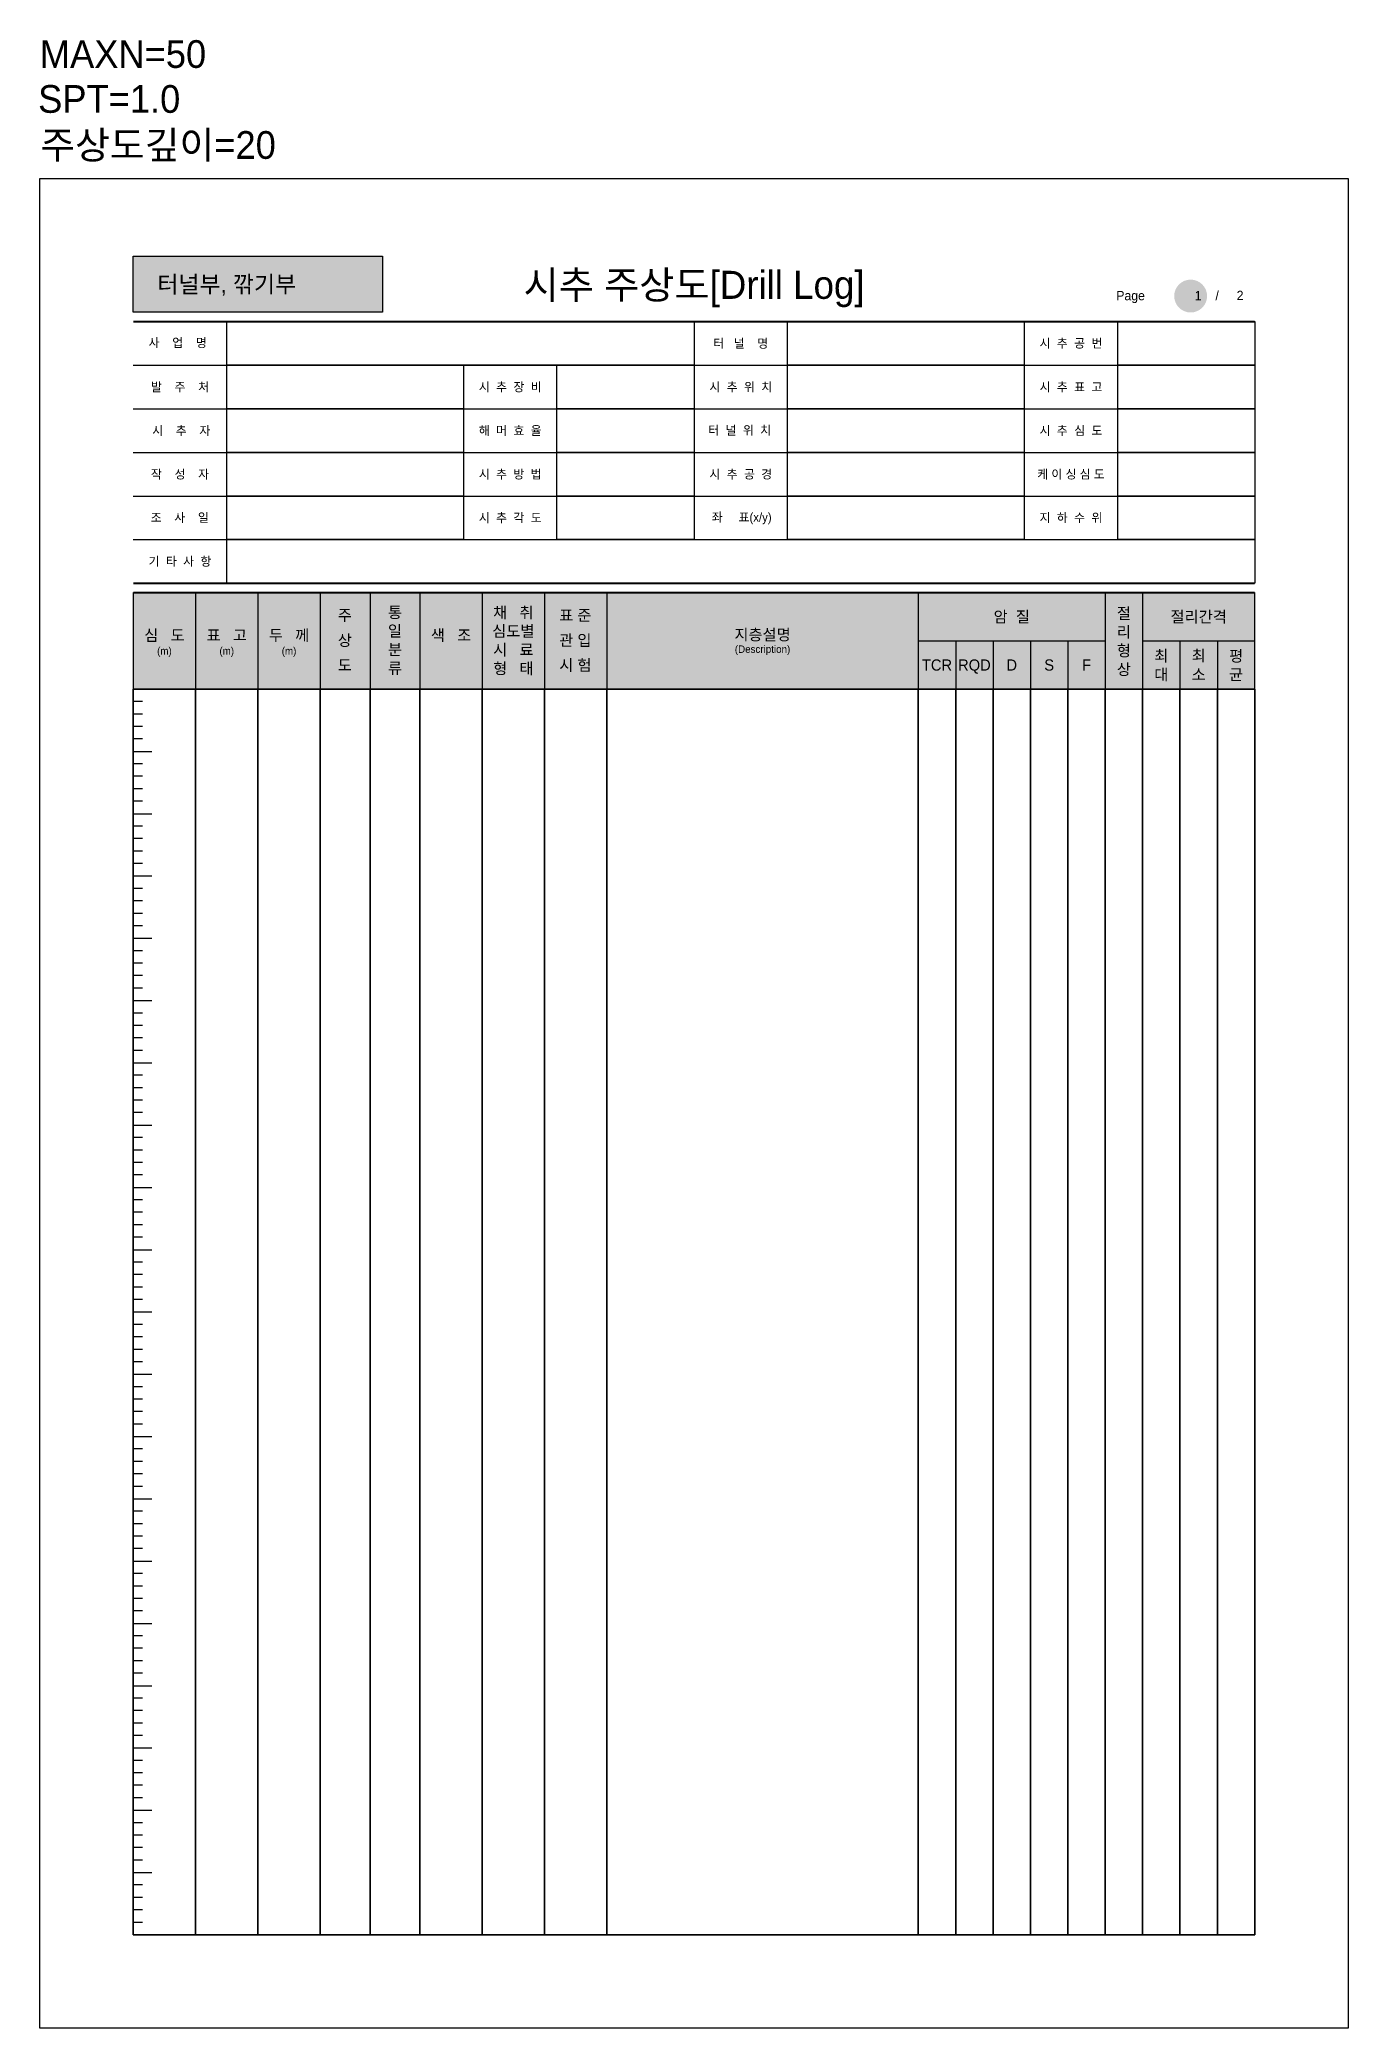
# Model space of a CAD drawing. Header units: metres. Extents: x 0 to 210, y 0 to 319.
import ezdxf
from ezdxf.enums import TextEntityAlignment as Align

# ---------------------------------------------------------------- set-up
doc = ezdxf.new("R2010")
doc.units = ezdxf.units.M
for name, color, linetype in [('#D', 2, 'Continuous'), ('#F', 2, 'Continuous'), ('#RQD', 2, 'Continuous'), ('#S', 2, 'Continuous'), ('#TCR', 2, 'Continuous'), ('#기타사항', 6, 'Continuous'), ('#두께', 3, 'Continuous'), ('#발주처', 6, 'Continuous'), ('#변수', 7, 'Continuous'), ('#사업명', 6, 'Continuous'), ('#색조', 2, 'Continuous'), ('#시료형태', 2, 'Continuous'), ('#시추각도', 6, 'Continuous'), ('#시추공경', 6, 'Continuous'), ('#시추공번', 6, 'Continuous'), ('#시추방법', 6, 'Continuous'), ('#시추심도', 6, 'Continuous'), ('#시추위치', 6, 'Continuous'), ('#시추자', 6, 'Continuous'), ('#시추장비', 6, 'Continuous'), ('#시추표고', 6, 'Continuous'), ('#심도', 3, 'Continuous'), ('#심도표고두께', 2, 'Continuous'), ('#영역', 2, 'Continuous'), ('#작성자', 6, 'Continuous'), ('#전체영역', 6, 'Continuous'), ('#전체페이지', 3, 'Continuous'), ('#절리형상', 2, 'Continuous'), ('#조사일', 6, 'Continuous'), ('#좌표', 6, 'Continuous'), ('#주상도', 2, 'Continuous'), ('#지층설명', 2, 'Continuous'), ('#지하수위', 6, 'Continuous'), ('#최대', 2, 'Continuous'), ('#최소', 2, 'Continuous'), ('#케이싱심도', 6, 'Continuous'), ('#타격횟수', 2, 'Continuous'), ('#터널명', 6, 'Continuous'), ('#터널위치', 6, 'Continuous'), ('#통일분류', 2, 'Continuous'), ('#평균', 2, 'Continuous'), ('#표고', 3, 'Continuous'), ('#해머효율', 6, 'Continuous'), ('#현재페이지', 3, 'Continuous')]:
    doc.layers.add(name, color=color, linetype=linetype)
doc.styles.get("Standard").update_dxf_attribs({"font": 'gulim.ttc', "bigfont": 'visiohg.shx'})

msp = doc.modelspace()

# ---------------------------------------------------------------- hatches: boundary and pattern name
at = {"true_color": 0x353859}
h = msp.add_hatch(color=159, dxfattribs=at)
h.dxf.hatch_style = 1
h.paths.add_polyline_path([(15, 284.5), (55, 284.5), (55, 275.5), (15, 275.5)])
at = {"true_color": 0xedcf2f}
h = msp.add_hatch(color=40, dxfattribs=at)
h.dxf.hatch_style = 1
h.paths.add_polyline_path([(187.35, 278.11, 1), (182.07, 278.11, 1)])
at = {"true_color": 0xd7d7d7}
h = msp.add_hatch(color=254, dxfattribs=at)
h.dxf.hatch_style = 1
h.paths.add_polyline_path([(195, 230.5), (15, 230.5), (15, 215), (195, 215)])

# ---------------------------------------------------------------- linework, layer by layer
at = {"layer": '#D'}
msp.add_lwpolyline([(159, 215), (153, 215), (153, 15), (159, 15)], close=True, dxfattribs=at)
at = {"layer": '#F'}
msp.add_lwpolyline([(171, 215), (165, 215), (165, 15), (171, 15)], close=True, dxfattribs=at)
at = {"layer": '#RQD'}
msp.add_lwpolyline([(153, 215), (147, 215), (147, 15), (153, 15)], close=True, dxfattribs=at)
at = {"layer": '#S'}
msp.add_lwpolyline([(165, 215), (159, 215), (159, 15), (165, 15)], close=True, dxfattribs=at)
at = {"layer": '#TCR'}
msp.add_lwpolyline([(147, 215), (141, 215), (141, 15), (147, 15)], close=True, dxfattribs=at)
at = {"layer": '#기타사항'}
msp.add_lwpolyline([(30, 239), (195, 239), (195, 232), (30, 232)], close=True, dxfattribs=at)
at = {"layer": '#두께'}
msp.add_lwpolyline([(45, 215), (35, 215), (35, 15), (45, 15)], close=True, dxfattribs=at)
at = {"layer": '#발주처'}
msp.add_lwpolyline([(30, 267), (68, 267.02), (68, 260), (30, 260)], close=True, dxfattribs=at)
at = {"layer": '#사업명'}
msp.add_lwpolyline([(30, 274), (105, 274), (105, 267), (30, 267)], close=True, dxfattribs=at)
at = {"layer": '#색조'}
msp.add_lwpolyline([(71, 215), (61, 215), (61, 15), (71, 15)], close=True, dxfattribs=at)
at = {"layer": '#시료형태'}
msp.add_lwpolyline([(81, 215), (71, 215), (71, 15), (81, 15)], close=True, dxfattribs=at)
at = {"layer": '#시추각도'}
msp.add_lwpolyline([(83, 246), (105, 246), (105, 239), (83, 239)], close=True, dxfattribs=at)
at = {"layer": '#시추공경'}
msp.add_lwpolyline([(120, 253), (158, 253), (158, 246), (120, 246)], close=True, dxfattribs=at)
at = {"layer": '#시추공번'}
msp.add_lwpolyline([(173, 274), (195, 274), (195, 267), (173, 267)], close=True, dxfattribs=at)
at = {"layer": '#시추방법'}
msp.add_lwpolyline([(83, 253), (105, 253), (105, 246), (83, 246)], close=True, dxfattribs=at)
at = {"layer": '#시추심도'}
msp.add_lwpolyline([(173, 260), (195, 260), (195, 253), (173, 253)], close=True, dxfattribs=at)
at = {"layer": '#시추위치'}
msp.add_lwpolyline([(120, 267), (158, 267), (158, 260), (120, 260)], close=True, dxfattribs=at)
at = {"layer": '#시추자'}
msp.add_lwpolyline([(30, 260), (68, 260), (68, 253), (30, 253)], close=True, dxfattribs=at)
at = {"layer": '#시추장비'}
msp.add_lwpolyline([(83, 267), (105, 267), (105, 260), (83, 260)], close=True, dxfattribs=at)
at = {"layer": '#시추표고'}
msp.add_lwpolyline([(173, 267), (195, 267), (195, 260), (173, 260)], close=True, dxfattribs=at)
at = {"layer": '#심도'}
msp.add_lwpolyline([(25, 215), (15, 215), (15, 15), (25, 15)], close=True, dxfattribs=at)
at = {"layer": '#심도표고두께'}
msp.add_lwpolyline([(45, 215), (15, 215), (15, 15), (45, 15)], close=True, dxfattribs=at)
at = {"layer": '#영역'}
msp.add_lwpolyline([(0, 297), (210, 297), (210, 0), (0, 0)], close=True, dxfattribs=at)
at = {"layer": '#작성자'}
msp.add_lwpolyline([(30, 253), (68, 253), (68, 246), (30, 246)], close=True, dxfattribs=at)
at = {"layer": '#전체영역'}
msp.add_lwpolyline([(15, 215), (195, 215), (195, 15), (15, 15)], close=True, dxfattribs=at)
at = {"layer": '#절리형상'}
msp.add_lwpolyline([(177, 215), (171, 215), (171, 15), (177, 15)], close=True, dxfattribs=at)
at = {"layer": '#조사일'}
msp.add_lwpolyline([(30, 246), (68, 246), (68, 239), (30, 239)], close=True, dxfattribs=at)
at = {"layer": '#좌표'}
msp.add_lwpolyline([(120, 246), (158, 246), (158, 239), (120, 239)], close=True, dxfattribs=at)
at = {"layer": '#주상도'}
msp.add_lwpolyline([(53, 215), (45, 215), (45, 15), (53, 15)], close=True, dxfattribs=at)
at = {"layer": '#지층설명'}
msp.add_lwpolyline([(141, 215), (91, 215), (91, 15), (141, 15)], close=True, dxfattribs=at)
at = {"layer": '#지하수위'}
msp.add_lwpolyline([(173, 246), (195, 246), (195, 239), (173, 239)], close=True, dxfattribs=at)
at = {"layer": '#최대'}
msp.add_lwpolyline([(183, 215), (177, 215), (177, 15), (183, 15)], close=True, dxfattribs=at)
at = {"layer": '#최소'}
msp.add_lwpolyline([(189, 215), (183, 215), (183, 15), (189, 15)], close=True, dxfattribs=at)
at = {"layer": '#케이싱심도'}
msp.add_lwpolyline([(173, 253), (195, 253), (195, 246), (173, 246)], close=True, dxfattribs=at)
at = {"layer": '#타격횟수'}
msp.add_lwpolyline([(91, 215), (81, 215), (81, 15), (91, 15)], close=True, dxfattribs=at)
at = {"layer": '#터널명'}
msp.add_lwpolyline([(120, 274), (158, 274), (158, 267.02), (120, 267.02)], close=True, dxfattribs=at)
at = {"layer": '#터널위치'}
msp.add_lwpolyline([(120, 260), (158, 260), (158, 253), (120, 253)], close=True, dxfattribs=at)
at = {"layer": '#통일분류'}
msp.add_lwpolyline([(61, 215), (53, 215), (53, 15), (61, 15)], close=True, dxfattribs=at)
at = {"layer": '#평균'}
msp.add_lwpolyline([(195, 215), (189, 215), (189, 15), (195, 15)], close=True, dxfattribs=at)
at = {"layer": '#표고'}
msp.add_lwpolyline([(35, 215), (25, 215), (25, 15), (35, 15)], close=True, dxfattribs=at)
at = {"layer": '#해머효율'}
msp.add_lwpolyline([(83, 260), (105, 260), (105, 253), (83, 253)], close=True, dxfattribs=at)
for p, q in [((15, 230.5), (15, 15)), ((195, 15), (195, 230.5)), ((15, 215), (195, 215))]:
    msp.add_line(p, q)
at = {"lineweight": -3}
for p, q in [((25, 230.5), (25, 15)), ((35, 230.5), (35, 15)), ((45, 230.5), (45, 15)), ((53, 230.5), (53, 15)), ((61, 230.5), (61, 15)), ((71, 230.5), (71, 15)), ((81, 230.5), (81, 15)), ((91, 230.5), (91, 15)), ((141, 230.5), (141, 15)), ((171, 230.5), (171, 15)), ((177, 230.5), (177, 15)), ((141, 222.75), (171, 222.75)), ((147, 222.75), (147, 15)), ((153, 222.75), (153, 15)), ((159, 222.75), (159, 15)), ((165, 222.75), (165, 15)), ((177, 222.75), (195, 222.75)), ((183, 222.75), (183, 15)), ((189, 222.75), (189, 15)), ((16.5, 213), (15, 213)), ((16.5, 211), (15, 211)), ((16.5, 209), (15, 209)), ((16.5, 207), (15, 207)), ((15, 205), (18, 205)), ((16.5, 203), (15, 203)), ((16.5, 201), (15, 201)), ((16.5, 199), (15, 199)), ((16.5, 197), (15, 197)), ((15, 195), (18, 195)), ((16.5, 193), (15, 193)), ((16.5, 191), (15, 191)), ((16.5, 189), (15, 189)), ((16.5, 187), (15, 187)), ((15, 185), (18, 185)), ((16.5, 183), (15, 183)), ((16.5, 181), (15, 181)), ((16.5, 179), (15, 179)), ((16.5, 177), (15, 177)), ((15, 175), (18, 175)), ((16.5, 173), (15, 173)), ((16.5, 171), (15, 171)), ((16.5, 169), (15, 169)), ((16.5, 167), (15, 167)), ((15, 165), (18, 165)), ((16.5, 163), (15, 163)), ((16.5, 161), (15, 161)), ((16.5, 159), (15, 159)), ((16.5, 157), (15, 157)), ((15, 155), (18, 155)), ((16.5, 153), (15, 153)), ((16.5, 151), (15, 151)), ((16.5, 149), (15, 149)), ((16.5, 147), (15, 147)), ((15, 145), (18, 145)), ((16.5, 143), (15, 143)), ((16.5, 141), (15, 141)), ((16.5, 139), (15, 139)), ((16.5, 137), (15, 137)), ((15, 135), (18, 135)), ((16.5, 133), (15, 133)), ((16.5, 131), (15, 131)), ((16.5, 129), (15, 129)), ((16.5, 127), (15, 127)), ((15, 125), (18, 125)), ((16.5, 123), (15, 123)), ((16.5, 121), (15, 121)), ((16.5, 119), (15, 119)), ((16.5, 117), (15, 117)), ((15, 115), (18, 115)), ((16.5, 113), (15, 113)), ((16.5, 111), (15, 111)), ((16.5, 109), (15, 109)), ((16.5, 107), (15, 107)), ((15, 105), (18, 105)), ((16.5, 103), (15, 103)), ((16.5, 101), (15, 101)), ((16.5, 99), (15, 99)), ((16.5, 97), (15, 97)), ((15, 95), (18, 95)), ((16.5, 93), (15, 93)), ((16.5, 91), (15, 91)), ((16.5, 89), (15, 89)), ((16.5, 87), (15, 87)), ((15, 85), (18, 85)), ((16.5, 83), (15, 83)), ((16.5, 81), (15, 81)), ((16.5, 79), (15, 79)), ((16.5, 77), (15, 77)), ((15, 75), (18, 75)), ((16.5, 73), (15, 73)), ((16.5, 71), (15, 71)), ((16.5, 69), (15, 69)), ((16.5, 67), (15, 67)), ((15, 65), (18, 65)), ((16.5, 63), (15, 63)), ((16.5, 61), (15, 61)), ((16.5, 59), (15, 59)), ((16.5, 57), (15, 57)), ((15, 55), (18, 55)), ((16.5, 53), (15, 53)), ((16.5, 51), (15, 51)), ((16.5, 49), (15, 49)), ((16.5, 47), (15, 47)), ((15, 45), (18, 45)), ((16.5, 43), (15, 43)), ((16.5, 41), (15, 41)), ((16.5, 39), (15, 39)), ((16.5, 37), (15, 37)), ((15, 35), (18, 35)), ((16.5, 33), (15, 33)), ((16.5, 31), (15, 31)), ((16.5, 29), (15, 29)), ((16.5, 27), (15, 27)), ((15, 25), (18, 25)), ((16.5, 23), (15, 23)), ((16.5, 21), (15, 21)), ((16.5, 19), (15, 19)), ((16.5, 17), (15, 17))]:
    msp.add_line(p, q, dxfattribs=at)
at = {"lineweight": -3, "flags": 128}
msp.add_lwpolyline([(0, 297), (210, 297), (210, 0), (0, 0)], close=True, dxfattribs=at)
at = {"color": 159, "lineweight": -3, "true_color": 0x353859}
msp.add_lwpolyline([(15, 284.5), (55, 284.5), (55, 275.5), (15, 275.5)], close=True, dxfattribs=at)
at = {"lineweight": -3, "const_width": 0.3, "flags": 128}
for points in [[(15, 274), (195, 274)], [(15, 232), (195, 232)], [(15, 230.5), (195, 230.5)], [(15, 15), (195, 15)]]:
    msp.add_lwpolyline(points, dxfattribs=at)
at = {"lineweight": -3, "flags": 128}
for points in [[(15, 267), (195, 267)], [(15, 260), (195, 260)], [(15, 253), (195, 253)], [(15, 246), (195, 246)], [(15, 239), (195, 239)]]:
    msp.add_lwpolyline(points, dxfattribs=at)

# ---------------------------------------------------------------- texts
at = {"layer": '#변수'}
for s, p in [('MAXN=50', (0, 314.74)), ('SPT=1.0', (-0.27, 307.53)), ('주상도깊이=20', (0.08, 300.14))]:
    msp.add_text(s, height=4.451, dxfattribs=at).set_placement(p)
at = {"layer": '#전체페이지', "lineweight": -3}
msp.add_text('2', height=1.5, dxfattribs=at).set_placement((192.64, 278.21), align=Align.MIDDLE_CENTER)
at = {"layer": '#현재페이지', "lineweight": -3}
msp.add_text('1', height=1.5, dxfattribs=at).set_placement((185.91, 278.18), align=Align.MIDDLE_CENTER)
at = {"color": 40, "lineweight": -3, "true_color": 0xedcf2f}
msp.add_text('터널부, 깎기부', height=2.7, dxfattribs=at).set_placement((30, 280), align=Align.MIDDLE_CENTER)
at = {"color": 159, "lineweight": -3, "true_color": 0x353859}
msp.add_text('시추 주상도[Drill Log]', height=4.5, dxfattribs=at).set_placement((105, 279.91), align=Align.MIDDLE_CENTER)
at = {"lineweight": -3}
for s, height, p in [('Page', 1.5, (175.07, 278.18)), ('/', 1.5, (188.96, 278.18)), ('사    업    명', 1.4, (22.13, 270.6)), ('터   널    명', 1.4, (112.5, 270.5)), ('시  추  공  번', 1.4, (165.5, 270.52)), ('발    주    처', 1.4, (22.5, 263.5)), ('시  추  장  비', 1.4, (75.5, 263.5)), ('시  추  위  치', 1.4, (112.5, 263.5)), ('시  추  표  고', 1.4, (165.5, 263.5)), ('시    추    자', 1.4, (22.7, 256.48)), ('해  머  효  율', 1.4, (75.5, 256.5)), ('터  널  위  치', 1.4, (112.33, 256.55)), ('시  추  심  도', 1.4, (165.5, 256.5)), ('작    성    자', 1.4, (22.5, 249.5)), ('시  추  방  법', 1.4, (75.5, 249.5)), ('시  추  공  경', 1.4, (112.5, 249.5)), ('케 이 싱 심 도', 1.4, (165.5, 249.5)), ('조    사    일', 1.4, (22.46, 242.53)), ('시  추  각  도', 1.4, (75.5, 242.5)), ('좌     표(x/y)', 1.4, (112.65, 242.6)), ('지  하  수  위', 1.4, (165.5, 242.5)), ('기  타  사  항', 1.4, (22.5, 235.5)), ('주', 1.8, (48.95, 226.85)), ('통', 1.8, (57, 227.33)), ('채   취', 1.8, (76, 227.29)), ('표 준', 1.8, (85.95, 226.85)), ('암  질', 1.8, (156, 226.62)), ('절', 1.8, (174, 227.18)), ('절리간격', 1.8, (186, 226.62)), ('심   도', 1.8, (20, 223.65)), ('표   고', 1.8, (30, 223.65)), ('두   께', 1.8, (40, 223.65)), ('상', 1.8, (48.95, 222.85)), ('일', 1.8, (57, 224.35)), ('색   조', 1.8, (66, 223.65)), ('심도별', 1.8, (76, 224.31)), ('관 입', 1.8, (85.95, 222.85)), ('지층설명', 1.8, (116, 223.75)), ('리', 1.8, (174, 224.18)), ('(m)', 1.2, (20, 221.14)), ('(m)', 1.2, (30, 221.14)), ('(m)', 1.2, (40, 221.14)), ('분', 1.8, (57, 221.36)), ('시   료', 1.8, (76, 221.32)), ('(Description)', 1.2, (116, 221.42)), ('형', 1.8, (174, 221.18)), ('최', 1.8, (180, 220.34)), ('최', 1.8, (186, 220.37)), ('평', 1.8, (192, 220.33)), ('도', 1.8, (48.95, 218.85)), ('류', 1.8, (57, 218.37)), ('형   태', 1.8, (76, 218.33)), ('시 험', 1.8, (85.95, 218.85)), ('TCR', 1.8, (144, 218.87)), ('RQD', 1.8, (150, 218.87)), ('D', 1.8, (156, 218.87)), ('S', 1.8, (162, 218.87)), ('F', 1.8, (168, 218.87)), ('상', 1.8, (174, 218.18)), ('대', 1.8, (180, 217.34)), ('소', 1.8, (186, 217.34)), ('균', 1.8, (192, 217.34))]:
    msp.add_text(s, height=height, dxfattribs=at).set_placement(p, align=Align.MIDDLE_CENTER)

doc.saveas('drawing.dxf')
